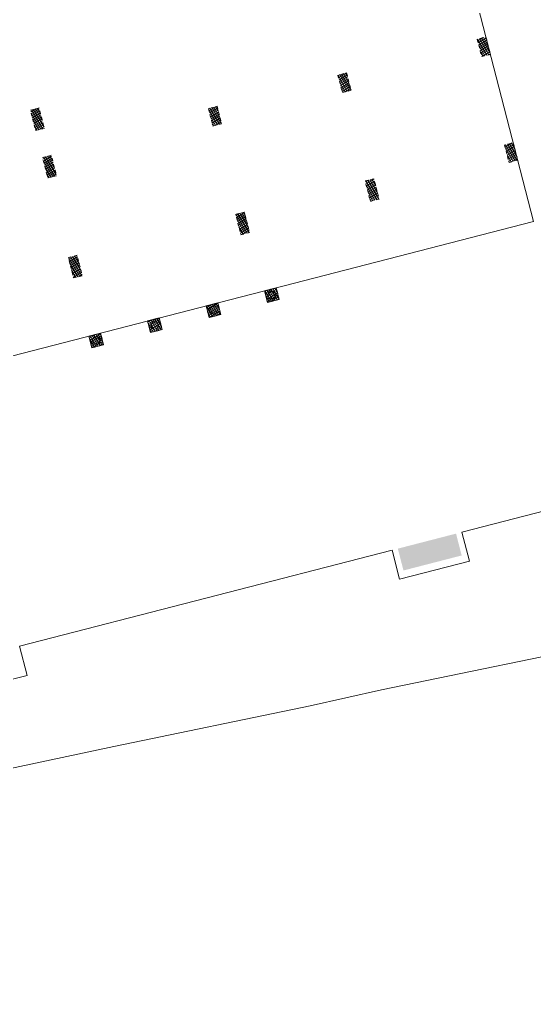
# Model space of a CAD drawing. Header units: metres. Extents: x 7515465 to 7515638, y 4752831 to 4752943.
# Drawn here: x 7515537.83 to 7515554.97, y 4752842.24 to 4752874.63 of the extents above; entities that cross this region are included whole.
import ezdxf

# ---------------------------------------------------------------- set-up
doc = ezdxf.new("R2010")
doc.units = ezdxf.units.M
doc.set_wipeout_variables(frame=1)
for name, pattern in [('Dashed Long', [529.166650772095, 317.4999952316285, -211.6666555404665]), ('Dashed Small', [141.11111111108, 70.55555555554, -70.55555555554]), ('Wipeout_Contour', [1000, 0, -1000])]:
    doc.linetypes.add(name, pattern=pattern)
for name, color, linetype, lineweight in [('0_Pen_No__10', 134, 'Continuous', 5), ('0_Pen_No__6', 5, 'Continuous', 5), ('New_0_Pen_No__1', 7, 'Continuous', 5), ('New_2D Drafting - General_Pen_No__20', 1, 'Continuous', 5), ('New_Structural - Bearing_Pen_No__1', 7, 'Continuous', 5), ('New_Structural - Bearing_Pen_No__42', 8, 'Continuous', 5), ('New_Vija bodrumit_Pen_No__6', 5, 'Continuous', 5)]:
    doc.layers.add(name, color=color, linetype=linetype, lineweight=lineweight)
doc.layers.add('New_0_Pen_No__25', color=7, linetype='Continuous', lineweight=5, true_color=0x40a5ff)
doc.layers.add('New_Structural - Bearing_Pen_No__169', color=7, linetype='Continuous', lineweight=5, true_color=0x68b353)
doc.layers.add('New_Structural - Bearing', color=7, linetype='Continuous')
doc.linetypes.add('Slash Double', pattern='A,0,[1,Perdhesa1.Shx,S=7.83950620227389,R=0,X=0,Y=0],-987.7777814865101,0', length=987.7777814865101)
pattern_1 = [(44.99999999999999, (-27108401.52130333, 59053074.94903519), (-45.96193909124158, 45.96193909124162), []), (135.0000000000002, (-27108401.52130333, 59053074.94903519), (45.96193909124145, 45.96193909124175), [])]

# ---------------------------------------------------------------- blocks, each defined once
blk = doc.blocks.new('Slab_3', base_point=(-175383.3593085408, 181590.5025359094))
at = {"layer": 'New_Structural - Bearing_Pen_No__1', "color": 7, "linetype": 'Continuous', "lineweight": 5, "flags": 128}
blk.add_lwpolyline([(-175383.3593085408, 181590.5025359094), (-193325.9730895013, 171674.3865763694), (-172147.0263479128, 133352.3597643673), (-167866.7152223065, 135717.9048283622), (-164744.4063095376, 130068.2751593441), (-169024.7174349353, 127702.7300954685), (-168879.6064338386, 127440.1604907215), (-150936.9926530905, 137356.2764501423)], close=True, dxfattribs=at)
blk = doc.blocks.new('Column_24', base_point=(-180592.8393936604, 178540.0623904467))
at = {"color": 254, "linetype": 'Wipeout_Contour', "lineweight": 0, "ltscale": 1015798.501959404}
blk.add_wipeout([(-180257.7142883614, 178553.8885901868), (-180402.8252902739, 178816.45819452402), (-180927.9644989595, 178526.236190699), (-180782.85349705073, 178263.6665863618)], dxfattribs=at).dxf.layer = 'New_Structural - Bearing'
at = {"layer": 'New_Structural - Bearing_Pen_No__42', "linetype": 'Continuous', "lineweight": 5}
h = blk.add_hatch(dxfattribs=at)
h.set_pattern_fill('CONCRETE_BLOCK', color=8, style=0, pattern_type=2)
h.set_pattern_definition(pattern_1)
h.paths.add_polyline_path([(-180257.7142883614, 178553.8885901868), (-180402.8252902739, 178816.458194524), (-180927.9644989595, 178526.236190699), (-180782.8534970507, 178263.6665863618)])
at = {"layer": 'New_Structural - Bearing_Pen_No__42', "color": 8, "linetype": 'Dashed Small', "lineweight": 5, "flags": 128}
blk.add_lwpolyline([(-180257.7142883614, 178553.8885901868), (-180402.8252902739, 178816.458194524), (-180927.9644989595, 178526.236190699), (-180782.8534970507, 178263.6665863618)], close=True, dxfattribs=at)
blk = doc.blocks.new('Column_27', base_point=(-177411.3709686212, 180298.3240616173))
at = {"color": 254, "linetype": 'Wipeout_Contour', "lineweight": 0, "ltscale": 1011789.428443896}
blk.add_wipeout([(-177076.2458633222, 180312.15026135746), (-177221.35686523098, 180574.71986570212), (-177746.4960739203, 180284.4978618771), (-177601.3850720078, 180021.9282575399)], dxfattribs=at).dxf.layer = 'New_Structural - Bearing'
at = {"layer": 'New_Structural - Bearing_Pen_No__42', "linetype": 'Continuous', "lineweight": 5}
h = blk.add_hatch(dxfattribs=at)
h.set_pattern_fill('CONCRETE_BLOCK', color=8, style=0, pattern_type=2)
h.set_pattern_definition(pattern_1)
h.paths.add_polyline_path([(-177076.2458633222, 180312.1502613574), (-177221.3568652309, 180574.7198657021), (-177746.4960739203, 180284.4978618771), (-177601.3850720078, 180021.9282575399)])
at = {"layer": 'New_Structural - Bearing_Pen_No__42', "color": 8, "linetype": 'Dashed Small', "lineweight": 5, "flags": 128}
blk.add_lwpolyline([(-177076.2458633222, 180312.1502613574), (-177221.3568652309, 180574.7198657021), (-177746.4960739203, 180284.4978618771), (-177601.3850720078, 180021.9282575399)], close=True, dxfattribs=at)
blk = doc.blocks.new('Column_57', base_point=(-180592.8393936604, 178540.0623904467))
at = {"layer": 'New_Structural - Bearing_Pen_No__42', "linetype": 'Continuous', "lineweight": 5}
h = blk.add_hatch(dxfattribs=at)
h.set_pattern_fill('CONCRETE_BLOCK', color=8, style=0, pattern_type=2)
h.set_pattern_definition(pattern_1)
h.paths.add_polyline_path([(-180257.7142883614, 178553.8885901868), (-180402.8252902739, 178816.458194524), (-180927.9644989595, 178526.236190699), (-180782.8534970507, 178263.6665863618)])
at = {"layer": 'New_Structural - Bearing_Pen_No__42', "color": 8, "linetype": 'Dashed Small', "lineweight": 5, "flags": 128}
blk.add_lwpolyline([(-180257.7142883614, 178553.8885901868), (-180402.8252902739, 178816.458194524), (-180927.9644989595, 178526.236190699), (-180782.8534970507, 178263.6665863618)], close=True, dxfattribs=at)
blk = doc.blocks.new('Column_60', base_point=(-177411.3709686212, 180298.3240616173))
at = {"layer": 'New_Structural - Bearing_Pen_No__42', "linetype": 'Continuous', "lineweight": 5}
h = blk.add_hatch(dxfattribs=at)
h.set_pattern_fill('CONCRETE_BLOCK', color=8, style=0, pattern_type=2)
h.set_pattern_definition(pattern_1)
h.paths.add_polyline_path([(-177076.2458633222, 180312.1502613574), (-177221.3568652309, 180574.7198657021), (-177746.4960739203, 180284.4978618771), (-177601.3850720078, 180021.9282575399)])
at = {"layer": 'New_Structural - Bearing_Pen_No__42', "color": 8, "linetype": 'Dashed Small', "lineweight": 5, "flags": 128}
blk.add_lwpolyline([(-177076.2458633222, 180312.1502613574), (-177221.3568652309, 180574.7198657021), (-177746.4960739203, 180284.4978618771), (-177601.3850720078, 180021.9282575399)], close=True, dxfattribs=at)
blk = doc.blocks.new('Column_70', base_point=(-170835.6347311623, 173775.1457663551))
at = {"color": 254, "linetype": 'Wipeout_Contour', "lineweight": 0, "ltscale": 974742.2676988891}
blk.add_wipeout([(-170563.84766056386, 173696.8400305808), (-170757.32899538797, 174046.93283694985), (-171107.4218017645, 173853.45150212946), (-170913.94046693665, 173503.3586957604)], dxfattribs=at).dxf.layer = 'New_Structural - Bearing'
at = {"layer": 'New_Structural - Bearing_Pen_No__169', "linetype": 'Continuous', "lineweight": 5, "true_color": 0x68b353}
h = blk.add_hatch(dxfattribs=at)
h.set_pattern_fill('CONCRETE_BLOCK', color=85, style=0, pattern_type=2)
h.set_pattern_definition(pattern_1)
h.paths.add_polyline_path([(-170563.8476605639, 173696.8400305808), (-170757.328995388, 174046.9328369498), (-171107.4218017645, 173853.4515021294), (-170913.9404669367, 173503.3586957604)])
at = {"layer": 'New_Structural - Bearing_Pen_No__42', "color": 8, "linetype": 'Dashed Small', "lineweight": 5, "flags": 128}
blk.add_lwpolyline([(-170563.8476605639, 173696.8400305808), (-170757.328995388, 174046.9328369498), (-171107.4218017645, 173853.4515021294), (-170913.9404669367, 173503.3586957604)], close=True, dxfattribs=at)
blk = doc.blocks.new('Column_71', base_point=(-168888.7288443781, 170252.3369834572))
at = {"color": 254, "linetype": 'Wipeout_Contour', "lineweight": 0, "ltscale": 959243.8782818124}
blk.add_wipeout([(-168616.94177377966, 170174.0312476754), (-168810.4231086075, 170524.1240540519), (-169160.5159149803, 170330.64271923152), (-168967.03458015245, 169980.549912855)], dxfattribs=at).dxf.layer = 'New_Structural - Bearing'
at = {"layer": 'New_Structural - Bearing_Pen_No__169', "linetype": 'Continuous', "lineweight": 5, "true_color": 0x68b353}
h = blk.add_hatch(dxfattribs=at)
h.set_pattern_fill('CONCRETE_BLOCK', color=85, style=0, pattern_type=2)
h.set_pattern_definition(pattern_1)
h.paths.add_polyline_path([(-168616.9417737797, 170174.0312476754), (-168810.4231086075, 170524.1240540519), (-169160.5159149803, 170330.6427192315), (-168967.0345801525, 169980.549912855)])
at = {"layer": 'New_Structural - Bearing_Pen_No__42', "color": 8, "linetype": 'Dashed Small', "lineweight": 5, "flags": 128}
blk.add_lwpolyline([(-168616.9417737797, 170174.0312476754), (-168810.4231086075, 170524.1240540519), (-169160.5159149803, 170330.6427192315), (-168967.0345801525, 169980.549912855)], close=True, dxfattribs=at)
blk = doc.blocks.new('Column_73', base_point=(-167915.2758400589, 168490.9324817732))
at = {"color": 254, "linetype": 'Wipeout_Contour', "lineweight": 0, "ltscale": 951502.1751848778}
blk.add_wipeout([(-167643.48876945677, 168412.6267459989), (-167836.9701042846, 168762.71955236795), (-168187.0629106574, 168569.23821754757), (-167993.5815758333, 168219.1454111785)], dxfattribs=at).dxf.layer = 'New_Structural - Bearing'
at = {"layer": 'New_Structural - Bearing_Pen_No__169', "linetype": 'Continuous', "lineweight": 5, "true_color": 0x68b353}
h = blk.add_hatch(dxfattribs=at)
h.set_pattern_fill('CONCRETE_BLOCK', color=85, style=0, pattern_type=2)
h.set_pattern_definition(pattern_1)
h.paths.add_polyline_path([(-167643.4887694567, 168412.6267459989), (-167836.9701042846, 168762.7195523679), (-168187.0629106574, 168569.2382175475), (-167993.5815758333, 168219.1454111785)])
at = {"layer": 'New_Structural - Bearing_Pen_No__42', "color": 8, "linetype": 'Dashed Small', "lineweight": 5, "flags": 128}
blk.add_lwpolyline([(-167643.4887694567, 168412.6267459989), (-167836.9701042846, 168762.7195523679), (-168187.0629106574, 168569.2382175475), (-167993.5815758333, 168219.1454111785)], close=True, dxfattribs=at)
blk = doc.blocks.new('Column_75', base_point=(-169862.1817495711, 172013.7413057983))
at = {"color": 254, "linetype": 'Wipeout_Contour', "lineweight": 0, "ltscale": 966990.6153344726}
blk.add_wipeout([(-169590.39467897266, 171935.43557002398), (-169783.8760138005, 172285.52837639305), (-170133.9688201733, 172092.04704157266), (-169940.48748534545, 171741.9542352036)], dxfattribs=at).dxf.layer = 'New_Structural - Bearing'
at = {"layer": 'New_Structural - Bearing_Pen_No__169', "linetype": 'Continuous', "lineweight": 5, "true_color": 0x68b353}
h = blk.add_hatch(dxfattribs=at)
h.set_pattern_fill('CONCRETE_BLOCK', color=85, style=0, pattern_type=2)
h.set_pattern_definition(pattern_1)
h.paths.add_polyline_path([(-169590.3946789727, 171935.435570024), (-169783.8760138005, 172285.528376393), (-170133.9688201733, 172092.0470415726), (-169940.4874853455, 171741.9542352036)])
at = {"layer": 'New_Structural - Bearing_Pen_No__42', "color": 8, "linetype": 'Dashed Small', "lineweight": 5, "flags": 128}
blk.add_lwpolyline([(-169590.3946789727, 171935.435570024), (-169783.8760138005, 172285.528376393), (-170133.9688201733, 172092.0470415726), (-169940.4874853455, 171741.9542352036)], close=True, dxfattribs=at)
blk = doc.blocks.new('Column_96', base_point=(-172898.1819139011, 172235.3701204136))
at = {"color": 254, "linetype": 'Wipeout_Contour', "lineweight": 0, "ltscale": 976187.8419167544}
blk.add_wipeout([(-172519.2952078767, 172273.3814871386), (-172664.40620978922, 172535.95109148326), (-173277.0686199218, 172197.35875368866), (-173131.9576180093, 171934.789149344)], dxfattribs=at).dxf.layer = 'New_Structural - Bearing'
at = {"layer": 'New_Structural - Bearing_Pen_No__42', "linetype": 'Continuous', "lineweight": 5}
h = blk.add_hatch(dxfattribs=at)
h.set_pattern_fill('CONCRETE_BLOCK', color=8, style=0, pattern_type=2)
h.set_pattern_definition(pattern_1)
h.paths.add_polyline_path([(-172519.2952078767, 172273.3814871386), (-172664.4062097892, 172535.9510914832), (-173277.0686199218, 172197.3587536886), (-173131.9576180093, 171934.789149344)])
at = {"layer": 'New_Structural - Bearing_Pen_No__42', "color": 8, "linetype": 'Dashed Small', "lineweight": 5, "flags": 128}
blk.add_lwpolyline([(-172519.2952078767, 172273.3814871386), (-172664.4062097892, 172535.9510914832), (-173277.0686199218, 172197.3587536886), (-173131.9576180093, 171934.789149344)], close=True, dxfattribs=at)
blk = doc.blocks.new('Column_97', base_point=(-174545.570381958, 164755.2423596978))
at = {"color": 254, "linetype": 'Wipeout_Contour', "lineweight": 0, "ltscale": 960087.9910698741}
blk.add_wipeout([(-174166.6836759373, 164793.25372642282), (-174311.7946778498, 165055.82333076003), (-174924.4570879824, 164717.23099296543), (-174779.34608606988, 164454.6613886282)], dxfattribs=at).dxf.layer = 'New_Structural - Bearing'
at = {"layer": 'New_Structural - Bearing_Pen_No__42', "linetype": 'Continuous', "lineweight": 5}
h = blk.add_hatch(dxfattribs=at)
h.set_pattern_fill('CONCRETE_BLOCK', color=8, style=0, pattern_type=2)
h.set_pattern_definition(pattern_1)
h.paths.add_polyline_path([(-174166.6836759374, 164793.2537264228), (-174311.7946778499, 165055.82333076), (-174924.4570879824, 164717.2309929654), (-174779.3460860699, 164454.6613886282)])
at = {"layer": 'New_Structural - Bearing_Pen_No__42', "color": 8, "linetype": 'Dashed Small', "lineweight": 5, "flags": 128}
blk.add_lwpolyline([(-174166.6836759374, 164793.2537264228), (-174311.7946778499, 165055.82333076), (-174924.4570879824, 164717.2309929654), (-174779.3460860699, 164454.6613886282)], close=True, dxfattribs=at)
blk = doc.blocks.new('Column_98', base_point=(-175050.6703816652, 176130.1478710547))
at = {"color": 254, "linetype": 'Wipeout_Contour', "lineweight": 0, "ltscale": 993294.9720590921}
blk.add_wipeout([(-174671.78367564082, 176168.1592377797), (-174816.89467755333, 176430.72884211692), (-175429.5570876859, 176092.13650432977), (-175284.4460857734, 175829.5668999851)], dxfattribs=at).dxf.layer = 'New_Structural - Bearing'
at = {"layer": 'New_Structural - Bearing_Pen_No__42', "linetype": 'Continuous', "lineweight": 5}
h = blk.add_hatch(dxfattribs=at)
h.set_pattern_fill('CONCRETE_BLOCK', color=8, style=0, pattern_type=2)
h.set_pattern_definition(pattern_1)
h.paths.add_polyline_path([(-174671.7836756408, 176168.1592377797), (-174816.8946775533, 176430.7288421169), (-175429.5570876859, 176092.1365043297), (-175284.4460857734, 175829.5668999851)])
at = {"layer": 'New_Structural - Bearing_Pen_No__42', "color": 8, "linetype": 'Dashed Small', "lineweight": 5, "flags": 128}
blk.add_lwpolyline([(-174671.7836756408, 176168.1592377797), (-174816.8946775533, 176430.7288421169), (-175429.5570876859, 176092.1365043297), (-175284.4460857734, 175829.5668999851)], close=True, dxfattribs=at)
blk = doc.blocks.new('Column_104', base_point=(-178275.9004137889, 174347.7010444328))
at = {"color": 254, "linetype": 'Wipeout_Contour', "lineweight": 0, "ltscale": 997432.7213049155}
blk.add_wipeout([(-177940.7753084898, 174361.52724417296), (-178085.8863104023, 174624.09684851763), (-178611.0255190879, 174333.87484469262), (-178465.91451717913, 174071.3052403554)], dxfattribs=at).dxf.layer = 'New_Structural - Bearing'
at = {"layer": 'New_Structural - Bearing_Pen_No__42', "linetype": 'Continuous', "lineweight": 5}
h = blk.add_hatch(dxfattribs=at)
h.set_pattern_fill('CONCRETE_BLOCK', color=8, style=0, pattern_type=2)
h.set_pattern_definition(pattern_1)
h.paths.add_polyline_path([(-177940.7753084898, 174361.527244173), (-178085.8863104023, 174624.0968485177), (-178611.0255190879, 174333.8748446926), (-178465.9145171791, 174071.3052403554)])
at = {"layer": 'New_Structural - Bearing_Pen_No__42', "color": 8, "linetype": 'Dashed Small', "lineweight": 5, "flags": 128}
blk.add_lwpolyline([(-177940.7753084898, 174361.527244173), (-178085.8863104023, 174624.0968485177), (-178611.0255190879, 174333.8748446926), (-178465.9145171791, 174071.3052403554)], close=True, dxfattribs=at)
blk = doc.blocks.new('Column_106', base_point=(-176123.4205414504, 170452.9185434505))
at = {"color": 254, "linetype": 'Wipeout_Contour', "lineweight": 0, "ltscale": 980397.8055896823}
blk.add_wipeout([(-175788.2954361513, 170466.7447431981), (-175933.4064380638, 170729.3143475353), (-176458.5456467494, 170439.0923437103), (-176313.4346448369, 170176.5227393731)], dxfattribs=at).dxf.layer = 'New_Structural - Bearing'
at = {"layer": 'New_Structural - Bearing_Pen_No__42', "linetype": 'Continuous', "lineweight": 5}
h = blk.add_hatch(dxfattribs=at)
h.set_pattern_fill('CONCRETE_BLOCK', color=8, style=0, pattern_type=2)
h.set_pattern_definition(pattern_1)
h.paths.add_polyline_path([(-175788.2954361513, 170466.7447431982), (-175933.4064380638, 170729.3143475354), (-176458.5456467494, 170439.0923437104), (-176313.4346448369, 170176.5227393731)])
at = {"layer": 'New_Structural - Bearing_Pen_No__42', "color": 8, "linetype": 'Dashed Small', "lineweight": 5, "flags": 128}
blk.add_lwpolyline([(-175788.2954361513, 170466.7447431982), (-175933.4064380638, 170729.3143475354), (-176458.5456467494, 170439.0923437104), (-176313.4346448369, 170176.5227393731)], close=True, dxfattribs=at)
blk = doc.blocks.new('Column_107', base_point=(-173123.3188450858, 165541.2599934489))
at = {"color": 254, "linetype": 'Wipeout_Contour', "lineweight": 0, "ltscale": 958129.0605923049}
blk.add_wipeout([(-172744.43213906515, 165579.2713601813), (-172889.54314097392, 165841.84096451852), (-173502.2055511065, 165503.24862672391), (-173357.094549194, 165240.6790223867)], dxfattribs=at).dxf.layer = 'New_Structural - Bearing'
at = {"layer": 'New_Structural - Bearing_Pen_No__42', "linetype": 'Continuous', "lineweight": 5}
h = blk.add_hatch(dxfattribs=at)
h.set_pattern_fill('CONCRETE_BLOCK', color=8, style=0, pattern_type=2)
h.set_pattern_definition(pattern_1)
h.paths.add_polyline_path([(-172744.4321390651, 165579.2713601813), (-172889.5431409739, 165841.8409645185), (-173502.2055511065, 165503.2486267239), (-173357.094549194, 165240.6790223867)])
at = {"layer": 'New_Structural - Bearing_Pen_No__42', "color": 8, "linetype": 'Dashed Small', "lineweight": 5, "flags": 128}
blk.add_lwpolyline([(-172744.4321390651, 165579.2713601813), (-172889.5431409739, 165841.8409645185), (-173502.2055511065, 165503.2486267239), (-173357.094549194, 165240.6790223867)], close=True, dxfattribs=at)
blk = doc.blocks.new('Column_110', base_point=(-170116.8877249584, 167202.7860291898))
at = {"color": 254, "linetype": 'Wipeout_Contour', "lineweight": 0, "ltscale": 954120.6772409382}
blk.add_wipeout([(-169738.00101893765, 167240.7973959148), (-169883.11202084643, 167503.367000252), (-170495.774430979, 167164.7746624574), (-170350.6634290665, 166902.2050581202)], dxfattribs=at).dxf.layer = 'New_Structural - Bearing'
at = {"layer": 'New_Structural - Bearing_Pen_No__42', "linetype": 'Continuous', "lineweight": 5}
h = blk.add_hatch(dxfattribs=at)
h.set_pattern_fill('CONCRETE_BLOCK', color=8, style=0, pattern_type=2)
h.set_pattern_definition(pattern_1)
h.paths.add_polyline_path([(-169738.0010189377, 167240.7973959148), (-169883.1120208465, 167503.367000252), (-170495.774430979, 167164.7746624574), (-170350.6634290665, 166902.2050581202)])
at = {"layer": 'New_Structural - Bearing_Pen_No__42', "color": 8, "linetype": 'Dashed Small', "lineweight": 5, "flags": 128}
blk.add_lwpolyline([(-169738.0010189377, 167240.7973959148), (-169883.1120208465, 167503.367000252), (-170495.774430979, 167164.7746624574), (-170350.6634290665, 166902.2050581202)], close=True, dxfattribs=at)
blk = doc.blocks.new('Column_113', base_point=(-172898.1819139011, 172235.3701204136))
at = {"layer": 'New_Structural - Bearing_Pen_No__42', "linetype": 'Continuous', "lineweight": 5}
h = blk.add_hatch(dxfattribs=at)
h.set_pattern_fill('CONCRETE_BLOCK', color=8, style=0, pattern_type=2)
h.set_pattern_definition(pattern_1)
h.paths.add_polyline_path([(-172519.2952078767, 172273.3814871386), (-172664.4062097892, 172535.9510914832), (-173277.0686199218, 172197.3587536886), (-173131.9576180093, 171934.789149344)])
at = {"layer": 'New_Structural - Bearing_Pen_No__42', "color": 8, "linetype": 'Dashed Small', "lineweight": 5, "flags": 128}
blk.add_lwpolyline([(-172519.2952078767, 172273.3814871386), (-172664.4062097892, 172535.9510914832), (-173277.0686199218, 172197.3587536886), (-173131.9576180093, 171934.789149344)], close=True, dxfattribs=at)
blk = doc.blocks.new('Column_114', base_point=(-174545.570381958, 164755.2423596978))
at = {"layer": 'New_Structural - Bearing_Pen_No__42', "linetype": 'Continuous', "lineweight": 5}
h = blk.add_hatch(dxfattribs=at)
h.set_pattern_fill('CONCRETE_BLOCK', color=8, style=0, pattern_type=2)
h.set_pattern_definition(pattern_1)
h.paths.add_polyline_path([(-174166.6836759374, 164793.2537264228), (-174311.7946778499, 165055.82333076), (-174924.4570879824, 164717.2309929654), (-174779.3460860699, 164454.6613886282)])
at = {"layer": 'New_Structural - Bearing_Pen_No__42', "color": 8, "linetype": 'Dashed Small', "lineweight": 5, "flags": 128}
blk.add_lwpolyline([(-174166.6836759374, 164793.2537264228), (-174311.7946778499, 165055.82333076), (-174924.4570879824, 164717.2309929654), (-174779.3460860699, 164454.6613886282)], close=True, dxfattribs=at)
blk = doc.blocks.new('Column_115', base_point=(-175050.6703816652, 176130.1478710547))
at = {"layer": 'New_Structural - Bearing_Pen_No__42', "linetype": 'Continuous', "lineweight": 5}
h = blk.add_hatch(dxfattribs=at)
h.set_pattern_fill('CONCRETE_BLOCK', color=8, style=0, pattern_type=2)
h.set_pattern_definition(pattern_1)
h.paths.add_polyline_path([(-174671.7836756408, 176168.1592377797), (-174816.8946775533, 176430.7288421169), (-175429.5570876859, 176092.1365043297), (-175284.4460857734, 175829.5668999851)])
at = {"layer": 'New_Structural - Bearing_Pen_No__42', "color": 8, "linetype": 'Dashed Small', "lineweight": 5, "flags": 128}
blk.add_lwpolyline([(-174671.7836756408, 176168.1592377797), (-174816.8946775533, 176430.7288421169), (-175429.5570876859, 176092.1365043297), (-175284.4460857734, 175829.5668999851)], close=True, dxfattribs=at)
blk = doc.blocks.new('Column_121', base_point=(-178275.9004137889, 174347.7010444328))
at = {"layer": 'New_Structural - Bearing_Pen_No__42', "linetype": 'Continuous', "lineweight": 5}
h = blk.add_hatch(dxfattribs=at)
h.set_pattern_fill('CONCRETE_BLOCK', color=8, style=0, pattern_type=2)
h.set_pattern_definition(pattern_1)
h.paths.add_polyline_path([(-177940.7753084898, 174361.527244173), (-178085.8863104023, 174624.0968485177), (-178611.0255190879, 174333.8748446926), (-178465.9145171791, 174071.3052403554)])
at = {"layer": 'New_Structural - Bearing_Pen_No__42', "color": 8, "linetype": 'Dashed Small', "lineweight": 5, "flags": 128}
blk.add_lwpolyline([(-177940.7753084898, 174361.527244173), (-178085.8863104023, 174624.0968485177), (-178611.0255190879, 174333.8748446926), (-178465.9145171791, 174071.3052403554)], close=True, dxfattribs=at)
blk = doc.blocks.new('Column_123', base_point=(-176123.4205414504, 170452.9185434505))
at = {"layer": 'New_Structural - Bearing_Pen_No__42', "linetype": 'Continuous', "lineweight": 5}
h = blk.add_hatch(dxfattribs=at)
h.set_pattern_fill('CONCRETE_BLOCK', color=8, style=0, pattern_type=2)
h.set_pattern_definition(pattern_1)
h.paths.add_polyline_path([(-175788.2954361513, 170466.7447431982), (-175933.4064380638, 170729.3143475354), (-176458.5456467494, 170439.0923437104), (-176313.4346448369, 170176.5227393731)])
at = {"layer": 'New_Structural - Bearing_Pen_No__42', "color": 8, "linetype": 'Dashed Small', "lineweight": 5, "flags": 128}
blk.add_lwpolyline([(-175788.2954361513, 170466.7447431982), (-175933.4064380638, 170729.3143475354), (-176458.5456467494, 170439.0923437104), (-176313.4346448369, 170176.5227393731)], close=True, dxfattribs=at)
blk = doc.blocks.new('Column_124', base_point=(-173123.3188450858, 165541.2599934489))
at = {"layer": 'New_Structural - Bearing_Pen_No__42', "linetype": 'Continuous', "lineweight": 5}
h = blk.add_hatch(dxfattribs=at)
h.set_pattern_fill('CONCRETE_BLOCK', color=8, style=0, pattern_type=2)
h.set_pattern_definition(pattern_1)
h.paths.add_polyline_path([(-172744.4321390651, 165579.2713601813), (-172889.5431409739, 165841.8409645185), (-173502.2055511065, 165503.2486267239), (-173357.094549194, 165240.6790223867)])
at = {"layer": 'New_Structural - Bearing_Pen_No__42', "color": 8, "linetype": 'Dashed Small', "lineweight": 5, "flags": 128}
blk.add_lwpolyline([(-172744.4321390651, 165579.2713601813), (-172889.5431409739, 165841.8409645185), (-173502.2055511065, 165503.2486267239), (-173357.094549194, 165240.6790223867)], close=True, dxfattribs=at)
blk = doc.blocks.new('Column_127', base_point=(-170116.8877249584, 167202.7860291898))
at = {"layer": 'New_Structural - Bearing_Pen_No__42', "linetype": 'Continuous', "lineweight": 5}
h = blk.add_hatch(dxfattribs=at)
h.set_pattern_fill('CONCRETE_BLOCK', color=8, style=0, pattern_type=2)
h.set_pattern_definition(pattern_1)
h.paths.add_polyline_path([(-169738.0010189377, 167240.7973959148), (-169883.1120208465, 167503.367000252), (-170495.774430979, 167164.7746624574), (-170350.6634290665, 166902.2050581202)])
at = {"layer": 'New_Structural - Bearing_Pen_No__42', "color": 8, "linetype": 'Dashed Small', "lineweight": 5, "flags": 128}
blk.add_lwpolyline([(-169738.0010189377, 167240.7973959148), (-169883.1120208465, 167503.367000252), (-170495.774430979, 167164.7746624574), (-170350.6634290665, 166902.2050581202)], close=True, dxfattribs=at)

msp = doc.modelspace()

# ---------------------------------------------------------------- hatches: boundary and pattern name
at = {"layer": 'New_2D Drafting - General_Pen_No__20', "linetype": 'Continuous', "lineweight": 5}
msp.add_hatch(color=1, dxfattribs=at).paths.add_polyline_path([(7515550.421785982, 4752857.036217172), (7515552.35837678, 4752857.535732802), (7515552.545695141, 4752856.809511252), (7515550.609104344, 4752856.309995623)])

# ---------------------------------------------------------------- linework, layer by layer
at = {"layer": '0_Pen_No__6', "color": 5, "linetype": 'ByBlock', "lineweight": 5, "flags": 128}
msp.add_lwpolyline([(7515589.172, 4752880.059999997), (7515584.733, 4752896.469999999), (7515581.943, 4752906.66), (7515558.482999996, 4752901.32), (7515533.671999995, 4752895.140999999), (7515510.411999989, 4752888.490999999), (7515494.316999989, 4752883.743999997), (7515496.97399999, 4752872.416999998), (7515499.809999989, 4752860.350999996), (7515498.18599999, 4752860.073999995), (7515500.361999989, 4752851.694999993), (7515502.76499999, 4752842.243999993), (7515508.138999991, 4752843.410999993), (7515516.508999991, 4752845.260999992), (7515540.969999995, 4752850.460999994), (7515547.499999995, 4752851.810999995), (7515549.879999997, 4752852.340999993), (7515565.830999998, 4752855.619999995), (7515588.001000002, 4752859.779999996)], close=True, dxfattribs=at)
at = {"layer": 'New_Vija bodrumit_Pen_No__6', "color": 5, "linetype": 'Dashed Small', "lineweight": 5}
msp.add_line((7515538.083659552, 4752852.821058823), (7515537.833939092, 4752853.789142286), dxfattribs=at)

# ---------------------------------------------------------------- block references
at = {"layer": 'New_Structural - Bearing', "color": 7, "linetype": 'Continuous', "lineweight": 5, "xscale": 0.0009999874726117901, "yscale": 0.0009999874726117901, "zscale": 0.0009999874726117901, "rotation": 255.5358130294076}
msp.add_blockref('Slab_3', (7515554.936782247, 4752867.918648332), dxfattribs=at)

# ---------------------------------------------------------------- next in the draw order: block references
at = {"layer": 'New_Structural - Bearing', "color": 8, "lineweight": 5, "xscale": 0.0009999874726117901, "yscale": 0.0009999874726117901, "zscale": 0.0009999874726117901, "rotation": 255.5358130294076}
for name, p in [('Column_24', (7515553.284246595, 4752873.72485886)), ('Column_27', (7515554.192116278, 4752870.205105029)), ('Column_70', (7515546.23334339, 4752865.467178607)), ('Column_75', (7515544.284648867, 4752864.964540999)), ('Column_71', (7515542.335954498, 4752864.461903427)), ('Column_73', (7515540.387259932, 4752863.959265806))]:
    msp.add_blockref(name, p, dxfattribs=at)

# ---------------------------------------------------------------- next in the draw order: linework, layer by layer
at = {"layer": '0_Pen_No__10', "color": 134, "linetype": 'Slash Double', "lineweight": 5, "flags": 128}
msp.add_lwpolyline([(7515589.171909439, 4752880.060333228), (7515584.732965048, 4752896.470127653), (7515581.943, 4752906.66), (7515558.483293893, 4752901.320066897), (7515533.672604711, 4752895.141144302), (7515510.412896097, 4752888.491227612), (7515494.318097726, 4752883.744287077), (7515496.975064441, 4752872.417428976), (7515499.811028912, 4752860.351580132), (7515498.187049257, 4752860.074583601), (7515500.363021996, 4752851.695688568), (7515502.765991893, 4752842.244806966), (7515508.139924572, 4752843.411792345), (7515516.509819716, 4752845.261769168), (7515540.970513284, 4752850.461704027), (7515547.500431481, 4752851.811687116), (7515549.880401666, 4752852.341680475), (7515565.831201841, 4752855.620639399), (7515588.000924109, 4752859.780587284)], close=True, dxfattribs=at)
at = {"layer": '0_Pen_No__6', "color": 5, "linetype": 'ByBlock', "lineweight": 5, "flags": 128}
msp.add_lwpolyline([(7515589.171909439, 4752880.060333228), (7515584.732965048, 4752896.470127653), (7515581.943, 4752906.66), (7515558.483293893, 4752901.320066897), (7515533.672604711, 4752895.141144304), (7515510.412896096, 4752888.491227612), (7515494.318097726, 4752883.744287077), (7515496.975064442, 4752872.417428976), (7515499.811028913, 4752860.351580132), (7515498.187049257, 4752860.074583601), (7515500.363021996, 4752851.695688568), (7515502.765991894, 4752842.244806966), (7515508.139924572, 4752843.411792345), (7515516.509819717, 4752845.26176917), (7515540.970513284, 4752850.461704027), (7515547.500431481, 4752851.811687116), (7515549.880401666, 4752852.341680476), (7515565.831201841, 4752855.620639399), (7515588.000924109, 4752859.780587286)], close=True, dxfattribs=at)
at = {"layer": 'New_0_Pen_No__1', "color": 7, "linetype": 'Continuous', "lineweight": 5}
msp.add_lwpolyline([(7515500.878995588, 4752875.146339536), (7515549.816645244, 4752887.769099524), (7515554.936782441, 4752867.918648383), (7515505.999132786, 4752855.295888396)], close=True, dxfattribs=at)
at = {"layer": 'New_0_Pen_No__25', "color": 161, "linetype": 'Dashed Long', "lineweight": 5, "true_color": 0x40a5ff}
msp.add_lwpolyline([(7515499.580368273, 4752880.181030169), (7515553.703237431, 4752894.141242644), (7515561.756546333, 4752862.919083726), (7515558.178994549, 4752861.996305909), (7515558.894670419, 4752859.2216754), (7515552.552035846, 4752857.585684419), (7515552.801793674, 4752856.617388966), (7515550.477884717, 4752856.017970212), (7515550.228126891, 4752856.986265656), (7515537.833901724, 4752853.789354276), (7515538.083659552, 4752852.821058823), (7515535.759750594, 4752852.221640069), (7515535.509992768, 4752853.189935513), (7515520.74322838, 4752849.381061904), (7515520.992986208, 4752848.412766451), (7515518.66907725, 4752847.813347697), (7515518.419319424, 4752848.781643143), (7515508.349350855, 4752846.184240177)], close=True, dxfattribs=at)
at = {"layer": 'New_0_Pen_No__25', "color": 161, "linetype": 'Continuous', "lineweight": 5, "true_color": 0x40a5ff}
for centre in [(7515546.23334339, 4752865.467178607), (7515544.284648867, 4752864.964540999), (7515542.335954498, 4752864.461903427), (7515540.387259932, 4752863.959265806)]:
    msp.add_circle(centre, 0.1249984340765928, dxfattribs=at)
at = {"layer": 'New_Structural - Bearing_Pen_No__1', "color": 7, "linetype": 'Continuous', "lineweight": 5}
for points in [[(7515546.089257319, 4752865.225035653), (7515546.476575452, 4752865.324938772), (7515546.377050894, 4752865.710789248), (7515545.98973276, 4752865.610886129)], [(7515544.140941398, 4752864.720930368), (7515544.52825951, 4752864.820833482), (7515544.428356385, 4752865.20815164), (7515544.041038272, 4752865.108248528)], [(7515542.191868206, 4752864.21976096), (7515542.579186441, 4752864.319664106), (7515542.479662017, 4752864.705514072), (7515542.092343778, 4752864.605610926)], [(7515540.630561354, 4752863.81675712), (7515540.243243116, 4752863.716853974), (7515540.143339991, 4752864.104172133), (7515540.530658228, 4752864.204075281)]]:
    msp.add_lwpolyline(points, close=True, dxfattribs=at)

# ---------------------------------------------------------------- next in the draw order: block references
at = {"layer": 'New_Structural - Bearing', "color": 8, "lineweight": 5, "xscale": 0.0009999874726117901, "yscale": 0.0009999874726117901, "zscale": 0.0009999874726117901, "rotation": 255.5358130294076}
for name, p in [('Column_57', (7515553.284246595, 4752873.72485886)), ('Column_60', (7515554.192116278, 4752870.205105029))]:
    msp.add_blockref(name, p, dxfattribs=at)

# ---------------------------------------------------------------- next in the draw order: block references
for name, p in [('Column_104', (7515548.646111646, 4752872.52851893)), ('Column_97', (7515538.426081546, 4752871.31239539)), ('Column_106', (7515544.337197086, 4752871.417096641)), ('Column_107', (7515538.831937836, 4752869.738915913)), ('Column_98', (7515549.566469206, 4752868.960350325)), ('Column_96', (7515545.2575571, 4752867.848918529)), ('Column_110', (7515539.689858557, 4752866.412811095))]:
    msp.add_blockref(name, p, dxfattribs=at)

# ---------------------------------------------------------------- next in the draw order: linework, layer by layer
at = {"layer": 'New_0_Pen_No__1', "color": 7, "linetype": 'Continuous', "lineweight": 5}
msp.add_lwpolyline([(7515500.878995588, 4752875.146339536), (7515549.816645242, 4752887.769099524), (7515554.936782441, 4752867.918648385), (7515505.999132786, 4752855.295888396)], close=True, dxfattribs=at)

# ---------------------------------------------------------------- next in the draw order: block references
at = {"layer": 'New_Structural - Bearing', "color": 8, "lineweight": 5, "xscale": 0.0009999874726117901, "yscale": 0.0009999874726117901, "zscale": 0.0009999874726117901, "rotation": 255.5358130294076}
for name, p in [('Column_121', (7515548.646111646, 4752872.52851893)), ('Column_114', (7515538.426081546, 4752871.31239539)), ('Column_123', (7515544.337197086, 4752871.417096641)), ('Column_124', (7515538.831937836, 4752869.738915913)), ('Column_115', (7515549.566469206, 4752868.960350325)), ('Column_113', (7515545.2575571, 4752867.848918529)), ('Column_127', (7515539.689858557, 4752866.412811095))]:
    msp.add_blockref(name, p, dxfattribs=at)

doc.saveas('drawing.dxf')
